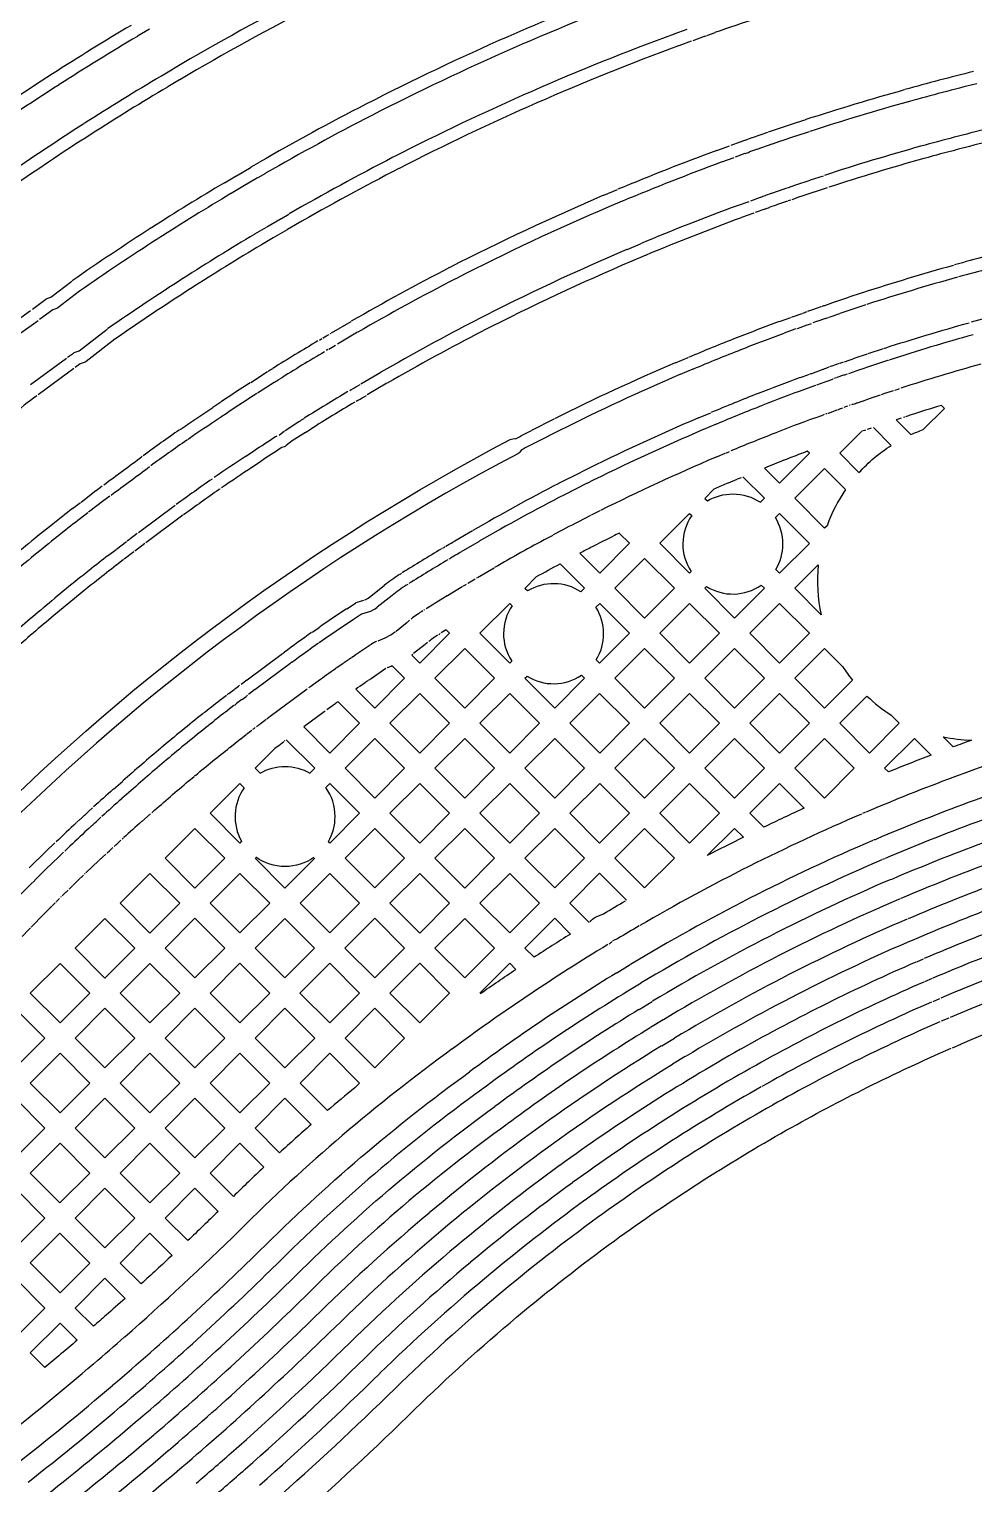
# Model space of a CAD drawing. Header units: millimetres. Extents: x 3175 to 3429, y -23 to 156.
# Drawn here: x 3336.1 to 3339.46, y 91.49 to 96.66 of the extents above; entities that cross this region are included whole.
import ezdxf

# ---------------------------------------------------------------- set-up
doc = ezdxf.new("R2010")
doc.units = ezdxf.units.MM
doc.header["$LTSCALE"] = 23.1
doc.layers.add('gbr-dxf_layer0', color=7, linetype='CONTINUOUS')

msp = doc.modelspace()

# ---------------------------------------------------------------- linework, layer by layer
at = {"layer": 'gbr-dxf_layer0', "color": 3}
for p, q in [((3336.5311, 96.659), (3336.4885, 96.6336)), ((3336.573, 96.4926), (3336.6153, 96.5179)), ((3336.6378, 96.4789), (3336.5955, 96.4536))]:
    msp.add_line(p, q, dxfattribs=at)
at = {"layer": 'gbr-dxf_layer0', "color": 4}
for p, q in [((3338.3959, 96.6419), (3338.4424, 96.6589)), ((3338.5022, 96.6326), (3338.4615, 96.6179)), ((3338.5398, 96.6463), (3338.5101, 96.6354)), ((3338.4562, 96.6161), (3338.4121, 96.5999)), ((3336.8395, 96.1382), (3336.8916, 96.1687)), ((3336.8922, 96.1691), (3336.9212, 96.1858)), ((3336.7975, 96.1133), (3336.8389, 96.1378)), ((3336.9148, 96.1301), (3336.8627, 96.0997)), ((3336.9427, 96.1463), (3336.9153, 96.1304)), ((3336.8624, 96.0995), (3336.8209, 96.0748)), ((3336.9057, 95.9312), (3336.9469, 95.9555)), ((3336.9475, 95.9559), (3336.9986, 95.9856)), ((3336.9996, 95.9862), (3337.0264, 96.0018)), ((3337.0496, 95.9632), (3337.0211, 95.9467)), ((3336.9703, 95.9171), (3336.929, 95.8927)), ((3337.0202, 95.9462), (3336.9707, 95.9174)), ((3336.0472, 95.6151), (3336.1079, 95.6591)), ((3336.1346, 95.6228), (3336.0739, 95.5788)), ((3336.1081, 95.3958), (3336.2356, 95.4898)), ((3336.2615, 95.453), (3336.1351, 95.3598))]:
    msp.add_line(p, q, dxfattribs=at)
at = {"layer": 'gbr-dxf_layer0', "color": 5}
for p, q in [((3338.7597, 96.3035), (3338.8122, 96.321)), ((3338.8131, 96.3213), (3338.8599, 96.3367)), ((3338.6478, 96.2648), (3338.673, 96.2736)), ((3338.6739, 96.274), (3338.729, 96.293)), ((3338.7304, 96.2935), (3338.7588, 96.3031)), ((3338.8272, 96.2786), (3338.7747, 96.261)), ((3338.8752, 96.2943), (3338.8279, 96.2788)), ((3338.5477, 96.228), (3338.5924, 96.2445)), ((3338.598, 96.2463), (3338.6306, 96.2585)), ((3338.6471, 96.2166), (3338.6123, 96.2036)), ((3338.6887, 96.2315), (3338.6636, 96.2226)), ((3338.7422, 96.25), (3338.6894, 96.2317)), ((3338.774, 96.2608), (3338.7436, 96.2504)), ((3338.6072, 96.202), (3338.564, 96.1861)), ((3338.8285, 96.1056), (3338.879, 96.1226)), ((3338.88, 96.1229), (3338.9264, 96.1381)), ((3338.1457, 96.0687), (3338.1948, 96.0893)), ((3338.6686, 96.0493), (3338.7027, 96.0617)), ((3338.7214, 96.0686), (3338.7414, 96.0758)), ((3338.7431, 96.0764), (3338.7862, 96.0911)), ((3338.7883, 96.0917), (3338.7964, 96.0946)), ((3338.7981, 96.0951), (3338.8275, 96.1053)), ((3338.8414, 96.0625), (3338.8136, 96.0528)), ((3338.8925, 96.0797), (3338.8421, 96.0627)), ((3338.9396, 96.0951), (3338.8932, 96.0799)), ((3338.2108, 96.0472), (3338.1638, 96.0275)), ((3338.6204, 96.0317), (3338.6623, 96.047)), ((3338.679, 96.0052), (3338.635, 95.9892)), ((3338.7174, 96.0192), (3338.6833, 96.0068)), ((3338.7578, 96.0338), (3338.7357, 96.026)), ((3338.7988, 96.0479), (3338.7589, 96.0342)), ((3338.8101, 96.0517), (3338.8011, 96.0485)), ((3338.2284, 95.8762), (3338.2757, 95.8962)), ((3338.2925, 95.8545), (3338.2452, 95.8345)), ((3337.1774, 95.5795), (3337.2471, 95.6202)), ((3337.1346, 95.5542), (3337.1428, 95.5593)), ((3337.1726, 95.5767), (3337.1759, 95.5787)), ((3337.2704, 95.5817), (3337.199, 95.54)), ((3337.1649, 95.5201), (3337.159, 95.5164)), ((3336.8907, 95.4036), (3336.9508, 95.4421)), ((3337.2825, 95.3984), (3337.3528, 95.4395)), ((3336.9741, 95.4036), (3336.9146, 95.3654)), ((3337.3749, 95.4003), (3337.3049, 95.3593)), ((3336.7562, 95.3152), (3336.7846, 95.334)), ((3337.2423, 95.3747), (3337.2477, 95.3779)), ((3337.2715, 95.3397), (3337.2651, 95.3359)), ((3336.81, 95.2969), (3336.7803, 95.2771)), ((3336.9914, 95.2161), (3337.0103, 95.2314)), ((3337.0128, 95.2331), (3337.0618, 95.2643)), ((3336.8718, 95.1406), (3336.9014, 95.1604)), ((3336.926, 95.1227), (3336.8964, 95.1029)), ((3336.3408, 95.0195), (3336.3626, 95.0358)), ((3336.2577, 94.9559), (3336.2853, 94.9767)), ((3336.2879, 94.9785), (3336.3402, 95.019)), ((3336.368, 94.9836), (3336.3142, 94.942)), ((3336.3895, 94.9997), (3336.3681, 94.9837)), ((3336.3117, 94.9403), (3336.2852, 94.9203)), ((3336.4917, 94.8705), (3336.6225, 94.9672)), ((3336.6494, 94.9312), (3336.518, 94.834)), ((3336.4609, 94.8476), (3336.4874, 94.8674)), ((3336.4141, 94.8115), (3336.449, 94.8384)), ((3336.4513, 94.84), (3336.4599, 94.8469)), ((3336.3852, 94.7895), (3336.4118, 94.8098)), ((3336.4387, 94.7738), (3336.413, 94.7542)), ((3336.4748, 94.8015), (3336.4412, 94.7756))]:
    msp.add_line(p, q, dxfattribs=at)
at = {"layer": 'gbr-dxf_layer0', "color": 6}
for p, q in [((3338.9703, 95.6908), (3339.0165, 95.7067)), ((3339.0177, 95.7071), (3339.0615, 95.7213)), ((3338.8192, 95.6375), (3338.8508, 95.649)), ((3338.8889, 95.6631), (3338.918, 95.673)), ((3338.9312, 95.6773), (3338.9695, 95.6905)), ((3338.9834, 95.6477), (3338.9451, 95.6345)), ((3339.0303, 95.6639), (3338.9842, 95.648)), ((3339.0772, 95.679), (3339.0307, 95.664)), ((3338.7702, 95.62), (3338.8101, 95.6347)), ((3338.8123, 95.6354), (3338.8183, 95.6372)), ((3338.8674, 95.6072), (3338.8326, 95.5945)), ((3338.9017, 95.62), (3338.8886, 95.6155)), ((3338.9338, 95.6309), (3338.9026, 95.6202)), ((3338.4, 95.4732), (3338.4458, 95.4922)), ((3339.0007, 95.4769), (3339.0377, 95.4898)), ((3339.0392, 95.4904), (3339.0833, 95.5056)), ((3339.0847, 95.506), (3339.14, 95.5237)), ((3338.4623, 95.4503), (3338.4165, 95.4313)), ((3338.8844, 95.4356), (3338.9255, 95.4506)), ((3338.9493, 95.4596), (3338.9562, 95.4621)), ((3338.9578, 95.4627), (3338.9835, 95.4716)), ((3339.0539, 95.4478), (3339.0147, 95.4341)), ((3339.0972, 95.4628), (3339.0551, 95.4483)), ((3338.8443, 95.4214), (3338.8766, 95.4333)), ((3338.9401, 95.4081), (3338.901, 95.3938)), ((3338.9728, 95.4202), (3338.9636, 95.4169)), ((3338.4827, 95.2778), (3338.5263, 95.296)), ((3337.8894, 95.2334), (3337.9687, 95.2735)), ((3337.99, 95.2338), (3337.909, 95.1929)), ((3338.5448, 95.255), (3338.4994, 95.2359)), ((3337.9862, 95.045), (3338.0645, 95.0846)), ((3338.0841, 95.0441), (3338.0058, 95.0045)), ((3337.6165, 94.8403), (3337.6786, 94.8768)), ((3337.7022, 94.8385), (3337.6387, 94.8012)), ((3337.3124, 94.6401), (3337.3652, 94.682)), ((3337.3928, 94.6465), (3337.3401, 94.6046)), ((3337.1088, 94.5157), (3337.1321, 94.5316)), ((3337.1571, 94.4942), (3337.1341, 94.4785)), ((3336.8776, 94.347), (3337.0031, 94.44)), ((3336.8129, 94.2982), (3336.8315, 94.3125)), ((3336.8563, 94.3311), (3336.8769, 94.3464)), ((3336.9044, 94.3108), (3336.8826, 94.2945)), ((3336.7813, 94.2738), (3336.8049, 94.2921)), ((3336.831, 94.2554), (3336.8094, 94.2387)), ((3336.8594, 94.2772), (3336.8399, 94.2622)), ((3336.4025, 93.958), (3336.4355, 93.9869)), ((3336.4651, 93.953), (3336.4325, 93.9244)), ((3336.314, 93.8784), (3336.3278, 93.8912)), ((3336.2709, 93.8391), (3336.2845, 93.8517)), ((3336.3583, 93.8581), (3336.3445, 93.8453)), ((3336.3152, 93.8188), (3336.3015, 93.8061)), ((3336.103, 93.678), (3336.1332, 93.7078))]:
    msp.add_line(p, q, dxfattribs=at)
at = {"layer": 'gbr-dxf_layer0'}
for p, q in [((3339.0652, 95.3374), (3339.0894, 95.3458)), ((3339.0904, 95.3462), (3339.1065, 95.3519)), ((3339.1081, 95.3524), (3339.1293, 95.3597)), ((3339.1325, 95.3608), (3339.1485, 95.3659)), ((3339.1497, 95.3663), (3339.1747, 95.3742)), ((3338.8968, 95.2778), (3338.9237, 95.2876)), ((3338.9769, 95.3065), (3338.9868, 95.3103)), ((3338.9875, 95.3105), (3338.9948, 95.3134)), ((3339.0617, 95.2293), (3338.9839, 95.1515)), ((3339.0963, 95.2406), (3339.0819, 95.2356)), ((3339.2026, 95.2765), (3339.1844, 95.2707)), ((3339.2156, 95.2806), (3339.2106, 95.2791)), ((3338.5432, 95.1373), (3338.549, 95.1397)), ((3338.5497, 95.14), (3338.5773, 95.1515)), ((3338.5793, 95.1524), (3338.5923, 95.1577)), ((3338.5862, 95.0451), (3338.5805, 95.0428)), ((3338.6181, 95.0584), (3338.5877, 95.0457)), ((3338.6341, 95.065), (3338.6198, 95.0592)), ((3338.0564, 94.909), (3338.1, 94.9313)), ((3338.102, 94.9324), (3338.133, 94.9479)), ((3337.9461, 94.8509), (3337.965, 94.861)), ((3338.1478, 94.8416), (3338.1015, 94.818)), ((3338.1774, 94.8565), (3338.149, 94.8423)), ((3337.697, 94.7102), (3337.7553, 94.7443)), ((3338.8242, 94.6718), (3338.9076, 94.7551)), ((3337.5905, 94.6468), (3337.642, 94.6777)), ((3337.6927, 94.7076), (3337.6945, 94.7088)), ((3338.9183, 94.5776), (3338.8242, 94.6718)), ((3337.5142, 94.5997), (3337.5409, 94.6164)), ((3337.5427, 94.6176), (3337.5892, 94.6461)), ((3337.4477, 94.5521), (3337.4555, 94.5584)), ((3337.407, 94.5198), (3337.4471, 94.5517)), ((3337.2624, 94.4355), (3337.3153, 94.4711)), ((3337.511, 94.4727), (3337.4694, 94.4396)), ((3337.5188, 94.4789), (3337.5122, 94.4736)), ((3337.2208, 94.4069), (3337.2385, 94.4191)), ((3337.2395, 94.4198), (3337.2488, 94.4262)), ((3337.2498, 94.4269), (3337.2613, 94.4348)), ((3337.3182, 94.3506), (3337.3085, 94.3439)), ((3337.3713, 94.3863), (3337.3184, 94.3507)), ((3337.1012, 94.3219), (3337.1298, 94.3427)), ((3337.2735, 94.32), (3337.2642, 94.3137)), ((3337.2957, 94.3351), (3337.2765, 94.3219)), ((3337.3072, 94.343), (3337.296, 94.3354)), ((3337.189, 94.2602), (3337.1608, 94.2396)), ((3336.8551, 94.1373), (3336.8746, 94.1527)), ((3336.8753, 94.1532), (3336.8941, 94.1678)), ((3336.9106, 94.1803), (3336.9146, 94.1833)), ((3336.9158, 94.1842), (3336.9229, 94.1895)), ((3336.816, 94.1063), (3336.8544, 94.1368)), ((3337.0117, 94.1295), (3337.01, 94.1282)), ((3336.6703, 93.9876), (3336.6891, 94.0035)), ((3336.5034, 93.8431), (3336.5349, 93.8707)), ((3336.4334, 93.7807), (3336.4389, 93.7857)), ((3336.305, 93.6605), (3336.3512, 93.7047)), ((3336.3519, 93.7054), (3336.3752, 93.7272)), ((3336.2597, 93.617), (3336.2842, 93.6412)), ((3336.2206, 93.5792), (3336.2334, 93.5917)), ((3336.2342, 93.5925), (3336.2418, 93.5997)), ((3336.2452, 93.6032), (3336.2581, 93.6154)), ((3336.1554, 93.5139), (3336.1772, 93.5363)), ((3336.1779, 93.537), (3336.1832, 93.5423)), ((3336.1844, 93.5435), (3336.1953, 93.5539)), ((3338.0248, 93.553), (3338.0936, 93.4843)), ((3336.11, 93.4673), (3336.1551, 93.5137)), ((3338.1602, 93.4061), (3338.1392, 93.393)), ((3338.1921, 93.3059), (3338.2392, 93.3347)), ((3339.2579, 93.3447), (3339.2816, 93.3548)), ((3338.2782, 93.2692), (3338.2312, 93.2405)), ((3339.3131, 93.2854), (3339.2852, 93.2735)), ((3339.3163, 93.2038), (3339.3404, 93.214)), ((3338.2713, 93.1755), (3338.318, 93.204)), ((3338.357, 93.1385), (3338.312, 93.1111)), ((3339.3717, 93.1445), (3339.345, 93.1332)), ((3338.3516, 93.0459), (3338.3966, 93.0732)), ((3338.4353, 93.0075), (3338.3903, 92.9803))]:
    msp.add_line(p, q, dxfattribs=at)
at = {"layer": 'gbr-dxf_layer0', "color": 5, "linetype": 'Continuous'}
for points in [[(3338.8613, 96.3373, -0.043076), (3338.8649, 96.3385, -0.010693), (3339.2146, 96.444)], [(3336.64, 95.2367), (3336.643, 95.2385, -0.003989), (3336.7554, 95.3146)], [(3336.6661, 95.1998), (3336.663, 95.1981, 0.004637), (3336.535, 95.107)], [(3336.9019, 95.1607, -0.002788), (3336.9788, 95.2113, -0.077554), (3336.9851, 95.2142)], [(3337.0855, 95.226), (3337.0375, 95.1955), (3337.0168, 95.1789, -0.100378), (3337.009, 95.1746), (3337.0007, 95.1719, 0.002715), (3336.9263, 95.1229)]]:
    msp.add_lwpolyline(points, format="xyb", dxfattribs=at)
at = {"layer": 'gbr-dxf_layer0', "color": 3, "linetype": 'Continuous'}
msp.add_lwpolyline([(3336.323, 96.2855, 0.009467), (3336.0214, 96.0836), (3335.9948, 96.0627, -0.106196), (3335.9863, 96.0586)], format="xyb", dxfattribs=at)
at = {"layer": 'gbr-dxf_layer0', "color": 4, "linetype": 'Continuous'}
for points in [[(3336.5604, 95.9139, 0.009148), (3336.2821, 95.7281), (3336.2048, 95.6685, -0.092627), (3336.1976, 95.6646), (3336.1869, 95.6611), (3336.1402, 95.6269)], [(3336.1144, 95.6638), (3336.1628, 95.6992, -0.086828), (3336.1696, 95.7028), (3336.1801, 95.7062), (3336.2547, 95.7638)], [(3336.6758, 95.7358, 0.009043), (3336.407, 95.5567), (3336.3052, 95.478, -0.090862), (3336.2981, 95.4741), (3336.2844, 95.4696), (3336.2664, 95.4567)], [(3336.2398, 95.4929), (3336.2605, 95.5079, -0.083113), (3336.267, 95.5113), (3336.2804, 95.5157), (3336.3802, 95.5928)]]:
    msp.add_lwpolyline(points, format="xyb", dxfattribs=at)
at = {"layer": 'gbr-dxf_layer0', "color": 6, "linetype": 'Continuous'}
for points in [[(3339.0623, 95.7217, -0.047592), (3339.0663, 95.7232, -0.010683), (3339.3892, 95.8203)], [(3338.8708, 95.6569, -0.036992), (3338.8739, 95.658), (3338.8881, 95.6628)], [(3339.1419, 95.5245, -0.039996), (3339.1452, 95.5258, -0.010179), (3339.4446, 95.6158)], [(3339.1575, 95.4822, -0.04151), (3339.154, 95.4809), (3339.0975, 95.4629)], [(3338.8986, 95.3929, -0.003175), (3338.8912, 95.3907), (3338.8592, 95.3789)], [(3339.0108, 95.4329, -0.005396), (3338.9974, 95.4288), (3338.9739, 95.4206)], [(3334.446, 92.5559, 0.045502), (3335.9212, 93.7964, -0.167684), (3335.9293, 93.8131, -0.075441), (3337.813, 95.2004, -0.168994), (3337.8315, 95.2032, -0.002077), (3337.8885, 95.233)], [(3337.9086, 95.1927, 0.002071), (3337.852, 95.1631, -0.163525), (3337.8395, 95.15, 0.075441), (3335.9696, 93.7728, -0.164883), (3335.9532, 93.7647, -0.045514), (3334.4713, 92.5187)], [(3337.6378, 94.8007, -0.003017), (3337.6315, 94.7972, -0.003056), (3337.6062, 94.7822, -0.014022), (3337.5951, 94.7753)], [(3337.232, 94.5992), (3337.2627, 94.6194, -0.077934), (3337.269, 94.6223), (3337.293, 94.63)], [(3337.0355, 94.4077, -0.00308), (3337.0295, 94.4035), (3336.905, 94.3112)], [(3336.2252, 93.7339, -0.003842), (3336.2108, 93.7205), (3336.1836, 93.6938)], [(3336.1833, 93.6935), (3336.1647, 93.6756), (3336.1347, 93.6461, -0.006302), (3336.1231, 93.6343)], [(3336.1228, 93.634), (3336.108, 93.6197, 0.003576), (3336.0321, 93.542)]]:
    msp.add_lwpolyline(points, format="xyb", dxfattribs=at)
for points in [[(3338.8292, 95.5935), (3338.8247, 95.5922), (3338.7871, 95.5783)], [(3337.308, 94.5876), (3337.2848, 94.5801), (3337.2562, 94.5613)], [(3336.1336, 93.7082), (3336.1522, 93.726), (3336.1794, 93.7527)]]:
    msp.add_lwpolyline(points, dxfattribs=at)
at = {"layer": 'gbr-dxf_layer0', "linetype": 'Continuous'}
for points in [[(3339.0276, 95.325, -0.025086), (3339.0323, 95.3266, 0.00307), (3339.0407, 95.3291, -0.037298), (3339.0478, 95.3314), (3339.0641, 95.337)], [(3339.1795, 95.3759), (3339.188, 95.3784, 0.017417), (3339.1964, 95.3815)], [(3338.9419, 95.2939, -0.01436), (3338.9444, 95.2948), (3338.9745, 95.3056)], [(3338.9996, 95.3151), (3339.0062, 95.3176, -0.036693), (3339.0132, 95.3198)], [(3339.1844, 95.2707), (3339.2372, 95.218, -0.020541), (3339.2803, 95.2356), (3339.3559, 95.3112), (3339.3453, 95.3218, 0.00399), (3339.2327, 95.2866, -0.017027), (3339.218, 95.2813)], [(3338.9839, 95.1515), (3339.0525, 95.0829, -0.066373), (3339.1674, 95.1799), (3339.104, 95.2433)], [(3339.0755, 95.2335, -0.018892), (3339.0719, 95.2324, -0.002955), (3339.0628, 95.2297)], [(3338.7166, 95.0991), (3338.7702, 95.0455), (3338.8761, 95.1515), (3338.8688, 95.1588, 0.002984), (3338.7869, 95.1271)], [(3338.5044, 94.9915), (3338.5137, 94.9823, -0.13447), (3338.6043, 95.0071, -0.147043), (3338.7023, 94.9776), (3338.7163, 94.9916), (3338.6402, 95.0678)], [(3338.5801, 95.0427, 0.001633), (3338.537, 95.0241), (3338.5044, 94.9915)], [(3338.0602, 94.7965), (3338.1309, 94.7258), (3338.2368, 94.8317), (3338.2005, 94.868, 0.000933), (3338.1784, 94.857)], [(3337.6622, 94.6898, -0.016713), (3337.665, 94.6915), (3337.6826, 94.7018, -0.031177), (3337.688, 94.705)], [(3337.3164, 94.4718), (3337.3254, 94.4777, -0.072937), (3337.3387, 94.4839)], [(3337.1306, 94.3433, -0.002507), (3337.1914, 94.3865, -0.034938), (3337.1969, 94.3908), (3337.2187, 94.4056)], [(3337.2642, 94.3137), (3337.3317, 94.2462), (3337.4376, 94.352), (3337.3937, 94.3959, -0.015616), (3337.3757, 94.3892)], [(3336.9478, 94.2085), (3336.9545, 94.2136, -0.029771), (3336.9595, 94.2169), (3337.0916, 94.3151)], [(3337.0789, 94.1791), (3337.1718, 94.0862), (3337.2778, 94.1923), (3337.2012, 94.2689, 0.000661), (3337.1894, 94.2604)], [(3339.4522, 94.1316, 0.002373), (3339.3877, 94.1083), (3339.3514, 94.1446)], [(3336.6908, 94.0049), (3336.6949, 94.0081, -0.005282), (3336.8152, 94.1056)], [(3336.906, 94.0324), (3336.9237, 94.0147, -0.131704), (3337.0127, 94.0385, -0.130326), (3337.1007, 94.0152), (3337.1179, 94.0323), (3337.017, 94.1331)], [(3339.3092, 94.0791, 0.005582), (3339.1569, 94.0193), (3339.1438, 94.0325)], [(3339.1056, 93.7775, -0.008651), (3339.1163, 93.7819, -0.024554), (3339.7739, 94.0246)], [(3336.5396, 93.8748, -0.010265), (3336.5409, 93.876, -0.005666), (3336.6698, 93.9872)], [(3338.8582, 93.8908, 0.005442), (3338.714, 93.8228), (3338.6642, 93.8726)], [(3339.1651, 93.637, -0.01133), (3339.1729, 93.64, -0.024613), (3339.8178, 93.8785)], [(3336.3796, 93.7313, -0.011167), (3336.3811, 93.7327), (3336.387, 93.7379)], [(3336.405, 93.7542, 0.00271), (3336.4175, 93.7654), (3336.4287, 93.7764)], [(3337.1152, 93.7155, -0.15493), (3337.0127, 93.6829, -0.15629), (3336.9093, 93.716)], [(3339.8871, 93.6605, 0.024934), (3339.2553, 93.4266, -0.040167), (3339.2496, 93.4244, 0.033844), (3338.4359, 93.0079)], [(3336.1987, 93.5568, -0.028947), (3336.2026, 93.5611, 0.003959), (3336.2107, 93.5695)], [(3338.0971, 93.4865, -0.038751), (3338.102, 93.4926, -0.101334), (3338.1187, 93.5043), (3338.1448, 93.5156, -0.003081), (3338.2222, 93.5611)], [(3338.2716, 93.4723, 0.003095), (3338.195, 93.4272, -0.036971), (3338.1884, 93.4238), (3338.1768, 93.4187)], [(3338.027, 93.4431, 0.005239), (3337.8976, 93.3606), (3337.865, 93.3932)], [(3337.7068, 93.2317, -0.005207), (3337.8327, 93.3177), (3337.8111, 93.3393), (3337.7051, 93.2333)], [(3339.3851, 93.0394), (3339.4122, 93.051, 0.013721), (3339.4191, 93.0541, -0.024688), (3340.0071, 93.2718)], [(3336.8508, 91.1888), (3336.9022, 91.2324, 0.007181), (3336.9116, 91.2405, 0.003762), (3337.0394, 91.3505, 0.013202), (3337.4742, 91.7546, -0.019188), (3337.8357, 92.0815, -0.017376), (3338.1834, 92.3533, -0.028643), (3338.7943, 92.7457, -0.025765), (3339.38, 93.0373)], [(3336.3997, 91.8395, 0.016929), (3336.9221, 92.3171, -0.039633), (3337.6678, 92.9531)], [(3336.4989, 91.7237, 0.016939), (3337.0292, 92.2086, -0.039703), (3337.7579, 92.8299)]]:
    msp.add_lwpolyline(points, format="xyb", dxfattribs=at)
for points in [[(3338.8241, 94.9916), (3338.93, 95.0976), (3339.0049, 95.0227, 0.063674), (3338.939, 94.8943), (3338.9302, 94.8855)], [(3338.3446, 94.8317), (3338.4506, 94.9377), (3338.4579, 94.9303, 0.306056), (3338.4559, 94.7313), (3338.4505, 94.7258)], [(3338.7554, 94.923), (3338.7702, 94.9378), (3338.8763, 94.8316), (3338.7703, 94.7257), (3338.7573, 94.7387, 0.13447), (3338.7821, 94.8293, 0.13966)], [(3337.8651, 94.6717), (3337.9069, 94.7135, -0.003214), (3337.9899, 94.7591), (3338.0771, 94.6719), (3338.0644, 94.6592, 0.289413), (3337.8745, 94.6623)], [(3338.5043, 94.6719), (3338.5106, 94.6782, 0.29815), (3338.7053, 94.683), (3338.7164, 94.6718), (3338.6104, 94.5658)], [(3337.7052, 94.5119), (3337.8112, 94.6179), (3337.8194, 94.6097, 0.301563), (3337.8182, 94.4131), (3337.8111, 94.406)], [(3338.1177, 94.6048), (3338.1309, 94.6181), (3338.2368, 94.5122), (3338.1307, 94.4061), (3338.1188, 94.418, 0.137642), (3338.1448, 94.5105, 0.140711)], [(3338.8241, 94.3522), (3338.9301, 94.4582), (3338.9949, 94.3933, 0.025968), (3339.0292, 94.3454), (3338.93, 94.2462)], [(3337.865, 94.3521), (3337.8727, 94.3598, 0.295934), (3338.0661, 94.3629), (3338.0769, 94.3522), (3337.9709, 94.2462)], [(3338.9839, 94.1923), (3339.0807, 94.2891, 0.048381), (3339.167, 94.2212), (3339.1959, 94.1923), (3339.0899, 94.0863)], [(3336.7461, 93.8726), (3336.8521, 93.9786), (3336.8674, 93.9633, 0.291084), (3336.8582, 93.7727), (3336.8521, 93.7666)], [(3337.1574, 93.9641), (3337.1718, 93.9785), (3337.2777, 93.8726), (3337.1718, 93.7667), (3337.1666, 93.7718, 0.131707), (3337.1905, 93.8607, 0.15628)], [(3337.0658, 92.9135), (3337.1718, 93.0195), (3337.2776, 92.9136), (3337.2608, 92.8969, 0.004972), (3337.1634, 92.8159)], [(3336.9059, 92.7536), (3337.0119, 92.8596), (3337.1055, 92.7661, 0.005886), (3336.9933, 92.6663)], [(3336.7461, 92.5938), (3336.8521, 92.6998), (3336.9372, 92.6146, 0.005877), (3336.8288, 92.511)], [(3336.5863, 92.434), (3336.6922, 92.5399), (3336.7746, 92.4574, -0.003667), (3336.6668, 92.3536)], [(3336.4263, 92.2741), (3336.5324, 92.3802), (3336.6112, 92.3013, -0.003677), (3336.5008, 92.1996)], [(3336.2666, 92.1143), (3336.3725, 92.2202), (3336.4441, 92.1486, -0.002236), (3336.3763, 92.0885, -0.001491), (3336.3315, 92.0494)], [(3336.1067, 91.9545), (3336.2127, 92.0605), (3336.2736, 91.9996, -0.003684), (3336.1585, 91.9027)]]:
    msp.add_lwpolyline(points, format="xyb", close=True, dxfattribs=at)
at = {"layer": 'gbr-dxf_layer0', "color": 5, "linetype": 'Continuous'}
msp.add_lwpolyline([(3336.5139, 94.831), (3336.4876, 94.8114), (3336.4784, 94.804)], dxfattribs=at)
at = {"layer": 'gbr-dxf_layer0', "linetype": 'Continuous'}
for points in [[(3338.1848, 94.6719), (3338.2907, 94.7778), (3338.3966, 94.6719), (3338.2907, 94.5661)], [(3338.3446, 94.5122), (3338.4505, 94.618), (3338.5566, 94.5119), (3338.4507, 94.4061)], [(3338.6643, 94.5119), (3338.7703, 94.6179), (3338.8762, 94.512), (3338.7702, 94.4061)], [(3337.5454, 94.352), (3337.6513, 94.458), (3337.7572, 94.3521), (3337.6513, 94.2461)], [(3338.1846, 94.3522), (3338.2907, 94.4583), (3338.3968, 94.3522), (3338.2907, 94.2461)], [(3338.5046, 94.3522), (3338.6104, 94.458), (3338.7163, 94.3522), (3338.6104, 94.2463)], [(3337.3856, 94.1923), (3337.4915, 94.2981), (3337.5974, 94.1923), (3337.4915, 94.0864)], [(3337.7052, 94.1923), (3337.8111, 94.2982), (3337.917, 94.1923), (3337.8111, 94.0864)], [(3338.0248, 94.1923), (3338.1307, 94.2983), (3338.2368, 94.1922), (3338.1309, 94.0862)], [(3338.3446, 94.1922), (3338.4507, 94.2983), (3338.5566, 94.1924), (3338.4505, 94.0864)], [(3338.6643, 94.1924), (3338.7702, 94.2983), (3338.8762, 94.1923), (3338.7703, 94.0865)], [(3337.2257, 94.0323), (3337.3317, 94.1384), (3337.4376, 94.0325), (3337.3316, 93.9264)], [(3337.5454, 94.0325), (3337.6513, 94.1384), (3337.7572, 94.0325), (3337.6513, 93.9266)], [(3337.8649, 94.0325), (3337.9709, 94.1385), (3338.077, 94.0324), (3337.9711, 93.9265)], [(3338.1847, 94.0324), (3338.2907, 94.1383), (3338.3966, 94.0325), (3338.2906, 93.9265)], [(3338.5043, 94.0325), (3338.6104, 94.1386), (3338.7164, 94.0326), (3338.6103, 93.9265)], [(3338.8242, 94.0326), (3338.93, 94.1384), (3339.036, 94.0325), (3338.9302, 93.9266)], [(3337.3855, 93.8726), (3337.4915, 93.9786), (3337.5974, 93.8727), (3337.4914, 93.7667)], [(3337.7051, 93.8727), (3337.8111, 93.9786), (3337.9172, 93.8726), (3337.8112, 93.7666)], [(3338.0249, 93.8726), (3338.1309, 93.9785), (3338.2367, 93.8726), (3338.1308, 93.7667)], [(3338.3445, 93.8726), (3338.4505, 93.9786), (3338.5564, 93.8726), (3338.4504, 93.7667)], [(3336.5864, 93.7128), (3336.6923, 93.8187), (3336.7982, 93.7127), (3336.6924, 93.6068)], [(3337.2257, 93.7128), (3337.3316, 93.8187), (3337.4375, 93.7128), (3337.3316, 93.6069)], [(3337.5453, 93.7128), (3337.6513, 93.8188), (3337.7574, 93.7128), (3337.6513, 93.6068)], [(3337.8651, 93.7128), (3337.9711, 93.8187), (3338.0769, 93.7129), (3337.971, 93.6069)], [(3338.1847, 93.7129), (3338.2906, 93.8187), (3338.3966, 93.7128), (3338.2907, 93.6069)], [(3336.4264, 93.5529), (3336.5325, 93.6589), (3336.6385, 93.5529), (3336.5324, 93.4469)], [(3336.7462, 93.5529), (3336.8521, 93.6588), (3336.958, 93.5529), (3336.8521, 93.447)], [(3337.0658, 93.5529), (3337.1718, 93.6589), (3337.2777, 93.553), (3337.1717, 93.447)], [(3337.3854, 93.553), (3337.4914, 93.6589), (3337.5975, 93.5529), (3337.4915, 93.4469)], [(3337.7052, 93.5529), (3337.8112, 93.6589), (3337.9171, 93.553), (3337.8111, 93.4471)], [(3336.2666, 93.393), (3336.3726, 93.499), (3336.4785, 93.393), (3336.3725, 93.287)], [(3336.5863, 93.393), (3336.6923, 93.4991), (3336.7982, 93.3931), (3336.6922, 93.2871)], [(3336.906, 93.3931), (3337.0119, 93.499), (3337.1178, 93.3931), (3337.0119, 93.2872)], [(3337.2256, 93.3931), (3337.3316, 93.4991), (3337.4376, 93.3931), (3337.3316, 93.2871)], [(3337.5454, 93.3931), (3337.6514, 93.499), (3337.7572, 93.3932), (3337.6512, 93.2872)], [(3336.1067, 93.2331), (3336.2127, 93.3391), (3336.3187, 93.2331), (3336.2127, 93.1272)], [(3336.4264, 93.2331), (3336.5324, 93.3391), (3336.6383, 93.2332), (3336.5323, 93.1272)], [(3336.7461, 93.2332), (3336.8521, 93.3392), (3336.958, 93.2333), (3336.852, 93.1273)], [(3337.0657, 93.2333), (3337.1717, 93.3393), (3337.2778, 93.2332), (3337.1718, 93.1272)], [(3337.3855, 93.2332), (3337.4915, 93.3392), (3337.5974, 93.2333), (3337.4914, 93.1274)], [(3335.947, 93.0734), (3336.0528, 93.1792), (3336.1588, 93.0733), (3336.0529, 92.9674)], [(3336.2665, 93.0733), (3336.3725, 93.1793), (3336.4785, 93.0733), (3336.3725, 92.9673)], [(3336.5862, 93.0733), (3336.6922, 93.1793), (3336.7981, 93.0734), (3336.6921, 92.9675)], [(3336.9059, 93.0734), (3337.0119, 93.1794), (3337.1179, 93.0734), (3337.0119, 92.9674)], [(3337.2257, 93.0734), (3337.3316, 93.1793), (3337.4375, 93.0735), (3337.3315, 92.9675)], [(3336.1068, 92.9135), (3336.2127, 93.0194), (3336.3186, 92.9135), (3336.2127, 92.8076)], [(3336.4264, 92.9135), (3336.5323, 93.0195), (3336.6382, 92.9136), (3336.5322, 92.8076)], [(3336.746, 92.9136), (3336.852, 93.0196), (3336.958, 92.9135), (3336.852, 92.8075)], [(3335.9468, 92.7536), (3336.0529, 92.8597), (3336.1589, 92.7537), (3336.0528, 92.6476)], [(3336.2666, 92.7537), (3336.3725, 92.8596), (3336.4784, 92.7537), (3336.3725, 92.6478)], [(3336.5861, 92.7537), (3336.6921, 92.8597), (3336.7982, 92.7536), (3336.6922, 92.6477)], [(3336.1066, 92.5938), (3336.2127, 92.6998), (3336.3186, 92.594), (3336.2125, 92.4879)], [(3336.4264, 92.594), (3336.5322, 92.6998), (3336.6383, 92.5938), (3336.5324, 92.4879)], [(3335.9469, 92.434), (3336.0528, 92.5399), (3336.1587, 92.434), (3336.0528, 92.3281)], [(3336.2664, 92.434), (3336.3725, 92.5401), (3336.4785, 92.434), (3336.3725, 92.328)], [(3336.1067, 92.2743), (3336.2125, 92.3801), (3336.3186, 92.2741), (3336.2127, 92.1682)], [(3335.9468, 92.1144), (3336.0528, 92.2204), (3336.1588, 92.1143), (3336.0528, 92.0084)]]:
    msp.add_lwpolyline(points, close=True, dxfattribs=at)
for points in [[(3337.4627, 94.4346), (3337.4915, 94.4059), (3337.5975, 94.5119), (3337.5851, 94.5242), (3337.5675, 94.5132)], [(3337.1548, 94.2353), (3337.1515, 94.233), (3337.0789, 94.1791)], [(3336.9841, 94.1083), (3336.9759, 94.1023), (3336.906, 94.0324)], [(3339.1438, 94.0325), (3339.2498, 94.1385), (3339.3092, 94.0791)], [(3338.6642, 93.8726), (3338.7703, 93.9787), (3338.8582, 93.8908)], [(3338.5134, 93.7218), (3338.6103, 93.8188), (3338.6417, 93.7873)], [(3336.906, 93.7127), (3337.0119, 93.6068), (3337.1179, 93.7128)], [(3338.2264, 93.5635), (3338.1308, 93.659), (3338.0248, 93.553)], [(3337.865, 93.3932), (3337.971, 93.4992), (3338.027, 93.4431)], [(3336.0777, 93.4345), (3336.1019, 93.459), (3336.1084, 93.4657)]]:
    msp.add_lwpolyline(points, dxfattribs=at)
at = {"layer": 'gbr-dxf_layer0', "color": 4}
for centre, radius, start, end in [((3341.4979, 88.2088), 9.1974, 110.19563, 117.15585), ((3341.4979, 88.2088), 9.1524, 110.19099, 117.15192), ((3341.5059, 88.212), 8.9406, 108.35802, 109.37224), ((3341.4978, 88.2087), 8.9855, 110.19978, 117.15427), ((3338.4276, 96.855), 0.2345, 288.6191, 290.2843), ((3341.4977, 88.2087), 8.9405, 110.19483, 117.14981), ((3341.5107, 88.2158), 9.197, 117.25186, 119.92818), ((3341.5107, 88.2158), 9.152, 117.24734, 119.93578), ((3341.5133, 88.2171), 8.9851, 117.27138, 119.95312), ((3341.5133, 88.2171), 8.9401, 117.26763, 119.94995), ((3341.5003, 88.2095), 9.1971, 120.75739, 122.65397), ((3341.5003, 88.2095), 9.1521, 120.75372, 122.66123), ((3341.5019, 88.2108), 9.1968, 122.67328, 124.77903), ((3341.5083, 88.2144), 8.9851, 120.81878, 122.72052), ((3341.5084, 88.2145), 8.9401, 120.815, 122.71752), ((3341.4993, 88.209), 8.9848, 122.65698, 124.71972), ((3341.5036, 88.2117), 8.9396, 126.94819, 127.66619)]:
    msp.add_arc(centre, radius, start, end, dxfattribs=at)
at = {"layer": 'gbr-dxf_layer0', "color": 3}
for centre, radius, start, end in [((3341.5052, 88.2126), 9.6379, 117.20562, 120.4838), ((3341.5052, 88.2126), 9.5929, 117.21018, 120.48763), ((3341.4951, 88.2065), 9.8472, 120.71483, 122.62444), ((3341.4952, 88.2065), 9.8022, 120.71947, 122.62808), ((3341.5095, 88.2162), 9.8469, 122.72873, 124.92936), ((3341.4941, 88.206), 9.6376, 120.70822, 122.61996), ((3341.5096, 88.2162), 9.8019, 122.73275, 124.92475), ((3341.4941, 88.206), 9.5926, 120.71189, 122.61458), ((3341.5074, 88.2145), 9.6377, 122.72, 124.88271)]:
    msp.add_arc(centre, radius, start, end, dxfattribs=at)
at = {"layer": 'gbr-dxf_layer0', "color": 5}
for centre, radius, start, end in [((3341.5012, 88.2105), 8.5451, 103.82085, 105.51502), ((3341.5011, 88.2105), 8.5001, 103.81534, 105.5092), ((3341.5072, 88.2125), 8.4998, 105.55788, 108.01778), ((3338.4236, 96.8534), 0.6299, 289.3048, 290.7331), ((3341.4934, 88.2083), 8.3359, 103.76462, 105.45145), ((3341.4974, 88.2082), 8.5451, 110.19893, 112.72757), ((3338.4237, 96.8534), 0.6749, 289.3613, 290.7909), ((3341.5121, 88.2139), 8.3355, 105.59261, 108.049), ((3341.4933, 88.2082), 8.2909, 103.77033, 105.4571), ((3341.4975, 88.2082), 8.5001, 110.19417, 112.73747), ((3341.5121, 88.2139), 8.2905, 105.59858, 108.03931), ((3341.4985, 88.2087), 8.5452, 113.10712, 117.15589), ((3338.4192, 96.8518), 0.8394, 289.8046, 291.0066), ((3341.4985, 88.2087), 8.5002, 113.10231, 117.15173), ((3341.4981, 88.2085), 8.3357, 110.20181, 112.7359), ((3338.4192, 96.8518), 0.8844, 289.7441, 290.9528), ((3341.4981, 88.2085), 8.2907, 110.20754, 112.74126), ((3341.4966, 88.2078), 8.3358, 113.08849, 117.1397), ((3341.5154, 88.2182), 8.5445, 117.29103, 119.96397), ((3341.4966, 88.2078), 8.2908, 113.09409, 117.13198), ((3341.5154, 88.2181), 8.4995, 117.28634, 119.95961), ((3341.5164, 88.2186), 8.3352, 117.30356, 119.9627), ((3341.4976, 88.2075), 8.5445, 120.7459, 122.00788), ((3336.364, 96.9275), 1.5746, 299.7994, 300.739), ((3341.5164, 88.2186), 8.2902, 117.29609, 119.96713), ((3341.4977, 88.2076), 8.4995, 120.74192, 122.00454), ((3336.3639, 96.9275), 1.6196, 299.7719, 300.763), ((3336.092, 96.8606), 1.6583, 301.2463, 301.897), ((3341.5232, 88.2248), 8.5438, 122.85391, 123.68156), ((3336.0919, 96.8606), 1.7033, 301.211, 301.9224), ((3336.3652, 96.9285), 1.7841, 299.6941, 300.8117), ((3341.5231, 88.2247), 8.4988, 122.85677, 123.67714), ((3341.5011, 88.2095), 8.3353, 120.77491, 122.02689), ((3341.5011, 88.2095), 8.2903, 120.76833, 122.03182), ((3336.3651, 96.9284), 1.8291, 299.7285, 300.7958), ((3341.5276, 88.2286), 8.5443, 124.91059, 125.97665), ((3341.4929, 88.2044), 8.499, 123.68182, 124.58827), ((3336.081, 96.8537), 1.8677, 301.708, 302.341), ((3336.0813, 96.8539), 1.9127, 301.6748, 302.3117), ((3326.6726, 108.2874), 16.4167, 306.19793, 306.7937), ((3341.4938, 88.205), 8.3346, 123.68313, 124.60337), ((3326.6724, 108.2873), 16.4617, 306.19914, 306.7912), ((3341.494, 88.2051), 8.2896, 123.68901, 124.5992), ((3341.5284, 88.2291), 8.3347, 124.95481, 126.02796), ((3341.5284, 88.2292), 8.2897, 124.96078, 126.03462), ((3336.7693, 95.0439), 0.0225, 300.121, 304.4602), ((3341.5183, 88.2229), 8.5444, 128.00602, 128.61496), ((3341.5183, 88.2229), 8.4994, 128.00395, 128.61317), ((3341.3954, 88.3527), 8.3663, 128.51519, 129.98442), ((3341.3954, 88.3527), 8.3213, 128.5121, 129.98969), ((3341.4978, 88.207), 8.3348, 127.84318, 128.43641), ((3341.3948, 88.3522), 8.1571, 128.50681, 129.98044), ((3341.4976, 88.2068), 8.2898, 127.83655, 128.43756), ((3341.3948, 88.3522), 8.1121, 128.51007, 129.98331), ((3341.5111, 88.2177), 8.3348, 130.00186, 131.34498), ((3341.5111, 88.2177), 8.2898, 130.0046, 131.34738)]:
    msp.add_arc(centre, radius, start, end, dxfattribs=at)
at = {"layer": 'gbr-dxf_layer0', "color": 6}
for centre, radius, start, end in [((3341.5003, 88.21), 7.8979, 103.83735, 105.4778), ((3341.5003, 88.21), 7.8529, 103.82665, 105.46715), ((3341.5027, 88.2111), 7.8523, 105.51236, 107.96302), ((3338.4077, 96.8473), 1.2776, 290.3513, 291.1152), ((3338.7994, 96.0714), 0.4155, 286.8821, 288.416), ((3341.5065, 88.2118), 7.6858, 103.88357, 105.50842), ((3341.5036, 88.2105), 7.8976, 110.25926, 111.43821), ((3338.4078, 96.8473), 1.3226, 290.4054, 291.0999), ((3338.7994, 96.0714), 0.4605, 287.0605, 288.3008), ((3341.5016, 88.2097), 7.8976, 111.42832, 112.75855), ((3341.5035, 88.2104), 7.8526, 110.2492, 111.44359), ((3341.5077, 88.2125), 7.6403, 105.56069, 107.89957), ((3341.5015, 88.2097), 7.8526, 111.4338, 112.76421), ((3341.5008, 88.2093), 7.8981, 113.12376, 116.55538), ((3338.3996, 96.8442), 1.4895, 290.6962, 291.5192), ((3338.806, 96.0734), 0.6274, 286.6081, 287.8156), ((3341.5009, 88.2093), 7.8531, 113.13031, 116.54775), ((3341.5047, 88.2108), 7.6857, 110.25784, 111.44659), ((3338.7014, 96.0357), 0.6274, 286.4382, 286.9297), ((3338.3996, 96.8442), 1.5345, 290.6635, 291.4714), ((3341.5006, 88.2093), 7.6856, 111.41922, 112.75759), ((3341.5047, 88.2108), 7.6407, 110.26374, 111.45217), ((3341.5005, 88.2092), 7.6406, 111.42466, 112.74731), ((3341.4962, 88.2071), 7.686, 113.09048, 116.51208), ((3341.4962, 88.2071), 7.641, 113.09637, 116.51755), ((3341.5181, 88.2192), 7.6854, 117.36544, 119.96297), ((3341.518, 88.2192), 7.6404, 117.3703, 119.95504), ((3337.4766, 94.9778), 0.1896, 300.1257, 303.7137), ((3336.3557, 96.9227), 2.434, 300.2977, 300.9903), ((3337.3084, 95.3868), 0.6274, 298.7682, 299.3938), ((3341.4996, 88.2085), 7.6851, 120.76211, 121.98299), ((3341.4995, 88.2084), 7.6401, 120.76862, 121.98243), ((3337.7924, 94.1419), 0.6887, 122.7815, 128.3099), ((3337.3244, 94.8849), 0.1895, 300.9246, 302.4866), ((3337.7925, 94.142), 0.6437, 122.8447, 128.3481), ((3337.3245, 94.885), 0.2345, 301.1397, 302.4361), ((3337.2776, 94.6837), 0.0558, 287.5934, 308.3183), ((3341.4893, 88.2017), 7.6846, 123.6479, 124.53778), ((3341.4892, 88.2016), 7.6396, 123.65078, 124.54117), ((3337.2776, 94.6837), 0.1008, 288.485, 307.991), ((3341.5481, 88.243), 7.6847, 125.30283, 126.19311), ((3341.5482, 88.2431), 7.6397, 125.31471, 126.19749), ((3336.6498, 94.9586), 0.6276, 304.3984, 305.0479), ((3336.4656, 94.8222), 0.6274, 305.8038, 307.9311), ((3341.4987, 88.2071), 7.685, 127.87434, 128.44096), ((3336.4211, 94.7884), 0.6275, 307.9204, 308.5522), ((3336.4211, 94.7884), 0.6725, 307.7569, 308.5103), ((3336.4655, 94.8221), 0.6724, 305.8792, 307.8993), ((3341.3955, 88.3526), 7.5069, 128.51801, 129.98376), ((3341.4986, 88.207), 7.64, 127.86895, 128.44382), ((3341.3954, 88.3525), 7.4619, 128.52064, 129.98626), ((3341.5246, 88.2294), 7.6842, 130.1345, 131.47098), ((3341.5245, 88.2294), 7.6392, 130.13649, 131.47361), ((3341.4825, 88.1919), 7.6846, 131.385, 132.08661), ((3341.4823, 88.1918), 7.6396, 131.37995, 132.0868), ((3341.5288, 88.2352), 7.6844, 133.17734, 133.91367), ((3335.3006, 94.9698), 1.4894, 311.3782, 312.8707), ((3335.3006, 94.9699), 1.5344, 311.3955, 312.857), ((3341.529, 88.2353), 7.6394, 133.18051, 133.91921), ((3335.3171, 94.695), 1.2773, 312.5077, 313.3949)]:
    msp.add_arc(centre, radius, start, end, dxfattribs=at)
at = {"layer": 'gbr-dxf_layer0'}
for centre, radius, start, end in [((3341.5089, 88.2128), 7.5326, 105.57707, 107.84023), ((3338.9426, 95.2405), 0.0508, 105.2525, 111.7741), ((3338.952, 95.2436), 0.0508, 106.2983, 111.6586), ((3339.037, 95.2745), 0.0508, 107.9046, 110.8219), ((3341.508, 88.2122), 7.5327, 110.30103, 111.47151), ((3341.5006, 88.2092), 7.5327, 111.41878, 112.66868), ((3341.4959, 88.207), 7.5331, 113.0913, 116.50521), ((3341.5004, 88.2092), 7.4311, 111.42698, 112.00066), ((3341.5143, 88.2174), 7.5323, 117.33868, 118.10401), ((3341.5231, 88.222), 7.5324, 118.35983, 119.99966), ((3341.5142, 88.2173), 7.4307, 117.3445, 117.69831), ((3339.4741, 94.7004), 0.5692, 174.4845, 192.4582), ((3337.671, 94.6359), 0.0508, 117.1672, 123.0028), ((3337.4804, 94.98), 0.3425, 299.463, 301.2207), ((3337.7921, 94.1416), 0.5358, 122.7341, 128.1951), ((3337.3185, 94.8812), 0.3426, 303.1728, 303.6482), ((3337.2774, 94.6838), 0.2089, 288.5462, 307.5907), ((3337.3188, 94.8814), 0.4442, 302.7811, 303.4727), ((3337.7921, 94.1416), 0.4342, 123.2153, 128.2226), ((3337.2773, 94.6837), 0.3105, 306.6654, 307.469), ((3337.1272, 94.2781), 0.0508, 122.5773, 126.856), ((3336.4615, 94.8189), 0.7804, 306.336, 308.2727), ((3336.415, 94.7835), 0.7803, 308.304, 308.9766), ((3339.4741, 94.7004), 0.5692, 257.5423, 267.7944), ((3336.4615, 94.8189), 0.882, 306.4122, 308.3509), ((3341.9148, 87.2108), 7.2444, 107.81143, 113.05005), ((3341.9149, 87.2108), 7.0661, 107.45286, 113.07766), ((3341.4738, 88.1842), 7.5317, 131.29916, 131.94406), ((3341.9174, 87.2123), 7.2442, 113.22099, 120.20206), ((3339.2353, 93.46), 0.4452, 111.0147, 112.4654), ((3341.9174, 87.2123), 7.3458, 116.48258, 117.60671), ((3341.9165, 87.2115), 6.9133, 107.4583, 113.12336), ((3335.278, 94.9493), 1.6424, 312.4766, 313.1092), ((3341.9144, 87.2108), 7.1421, 113.1874, 120.96079), ((3341.9154, 87.2111), 6.8371, 107.44761, 113.14982), ((3341.9144, 87.2108), 7.0659, 113.17391, 120.96752), ((3339.2419, 93.4626), 0.267, 111.6806, 113.306), ((3335.3152, 94.6933), 1.4303, 312.7354, 313.2957), ((3336.3355, 93.6197), 0.0508, 131.8279, 134.92), ((3341.9158, 87.2112), 6.9898, 113.18635, 120.97021), ((3336.2517, 93.5387), 0.0508, 133.1454, 135.4905), ((3341.9147, 87.2108), 6.6845, 107.44189, 113.1698), ((3341.9158, 87.2112), 6.9136, 113.19527, 120.97734), ((3339.2378, 93.4607), 0.1144, 110.0903, 112.766), ((3341.9162, 87.2116), 6.8371, 113.19126, 120.97523), ((3341.9147, 87.2108), 6.6083, 107.45213, 113.16553), ((3341.9155, 87.2111), 6.5321, 107.45363, 113.18655), ((3341.9128, 87.2093), 7.2442, 121.40534, 126.45791), ((3338.1389, 93.4525), 0.0508, 300.4656, 316.0347), ((3341.9155, 87.2111), 6.4559, 107.46506, 113.16051), ((3341.916, 87.2113), 6.6847, 113.45905, 119.41831), ((3341.9133, 87.2097), 7.1422, 121.40624, 126.47069), ((3341.916, 87.2113), 6.6085, 113.48473, 119.42616), ((3341.9133, 87.2097), 7.066, 121.41317, 126.47498), ((3341.9143, 87.2102), 6.9897, 121.42428, 126.48463), ((3341.9161, 87.2116), 6.5321, 113.50758, 119.42827), ((3341.9143, 87.2102), 6.9135, 121.41365, 126.49064), ((3341.9162, 87.2116), 6.4559, 113.51746, 119.41634), ((3341.3011, 87.9389), 6.2941, 125.93732, 134.99749), ((3341.9162, 87.2116), 6.8372, 121.43176, 129.95792), ((3341.9111, 87.2212), 6.6737, 119.43144, 125.99324), ((3341.9162, 87.2116), 6.7609, 121.43871, 129.95232), ((3341.9111, 87.2212), 6.5975, 119.43873, 125.98358), ((3341.3009, 87.9386), 6.1161, 125.93173, 135.00255), ((3341.9114, 87.2215), 6.5211, 119.44768, 125.99121), ((3341.9114, 87.2215), 6.4449, 119.43546, 125.99724), ((3341.2999, 87.9379), 5.9634, 125.9123, 135.00133), ((3341.9171, 87.2123), 6.6845, 125.99868, 129.96556), ((3341.9171, 87.2123), 6.6083, 125.99081, 129.96961), ((3341.9189, 87.2136), 6.5319, 126.00975, 129.98352), ((3341.9181, 87.2132), 6.8371, 129.98657, 134.37827), ((3329.6097, 99.7941), 10.3565, 311.28443, 314.35753), ((3341.9181, 87.2132), 6.7609, 129.97988, 134.3801), ((3341.9189, 87.2136), 6.4557, 126.01558, 129.98917), ((3341.9159, 87.2113), 6.6845, 129.95516, 134.35306), ((3329.6078, 99.7921), 10.5345, 310.4964, 314.37848), ((3341.9159, 87.2113), 6.6083, 129.96053, 134.35445), ((3341.9137, 87.2093), 6.5318, 129.92975, 134.32417), ((3329.6086, 99.7929), 10.687, 310.49106, 314.37449), ((3341.9137, 87.2093), 6.4556, 129.93235, 134.32458), ((3329.6095, 99.7939), 10.7633, 310.48708, 314.36989), ((3329.6095, 99.7939), 10.8395, 310.48494, 314.36897), ((3329.6124, 99.7965), 10.3565, 310.46559, 311.26041), ((3329.6065, 99.7911), 10.9159, 311.37122, 314.39131), ((3329.6065, 99.7911), 10.9921, 311.36868, 314.39004), ((3329.6111, 99.7949), 10.3562, 308.02543, 310.4732), ((3329.6048, 99.7896), 11.0686, 311.38067, 314.40353), ((3329.6116, 99.7957), 10.4585, 308.01862, 310.46766), ((3329.6048, 99.7897), 11.1448, 311.38375, 314.40329), ((3329.6116, 99.7957), 10.5347, 308.0152, 310.46511), ((3329.6092, 99.7936), 10.6108, 306.38561, 310.48654), ((3329.6092, 99.7935), 10.687, 306.39088, 310.48409), ((3329.6071, 99.7917), 10.7632, 306.40255, 310.50212), ((3329.6149, 99.7985), 10.9159, 310.44754, 311.31028), ((3329.607, 99.7917), 10.8394, 306.39999, 310.49944), ((3329.6149, 99.7985), 10.9921, 310.45083, 311.30837)]:
    msp.add_arc(centre, radius, start, end, dxfattribs=at)

doc.saveas('drawing.dxf')
